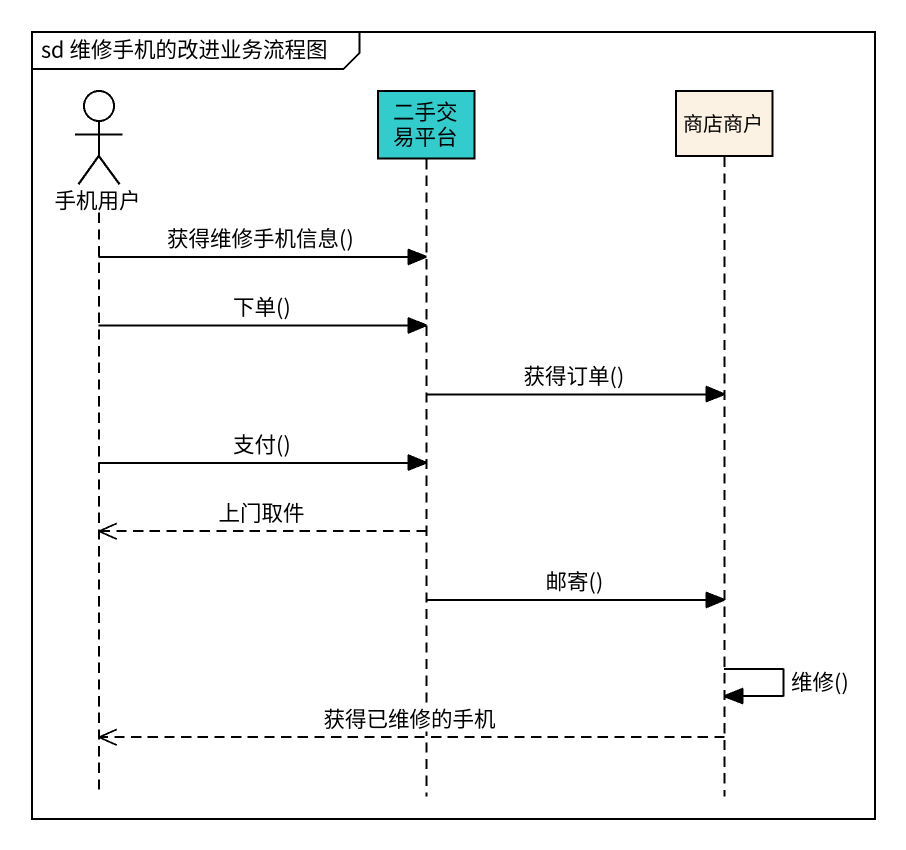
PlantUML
@startuml
mainframe sd 维修手机的改进业务流程图
hide footbox
actor 手机用户
participant 二手交易平台 #33CCCC
participant 商店商户 #FCF2E3

手机用户 -> 二手交易平台 : 获得维修手机信息()
手机用户 -> 二手交易平台 : 下单()
二手交易平台 -> 商店商户 : 获得订单()
手机用户 -> 二手交易平台 : 支付()
二手交易平台 -->> 手机用户 : 上门取件
二手交易平台 -> 商店商户 : 邮寄()
商店商户 -> 商店商户 : 维修()
商店商户 -->> 手机用户 : 获得已维修的手机
@enduml
